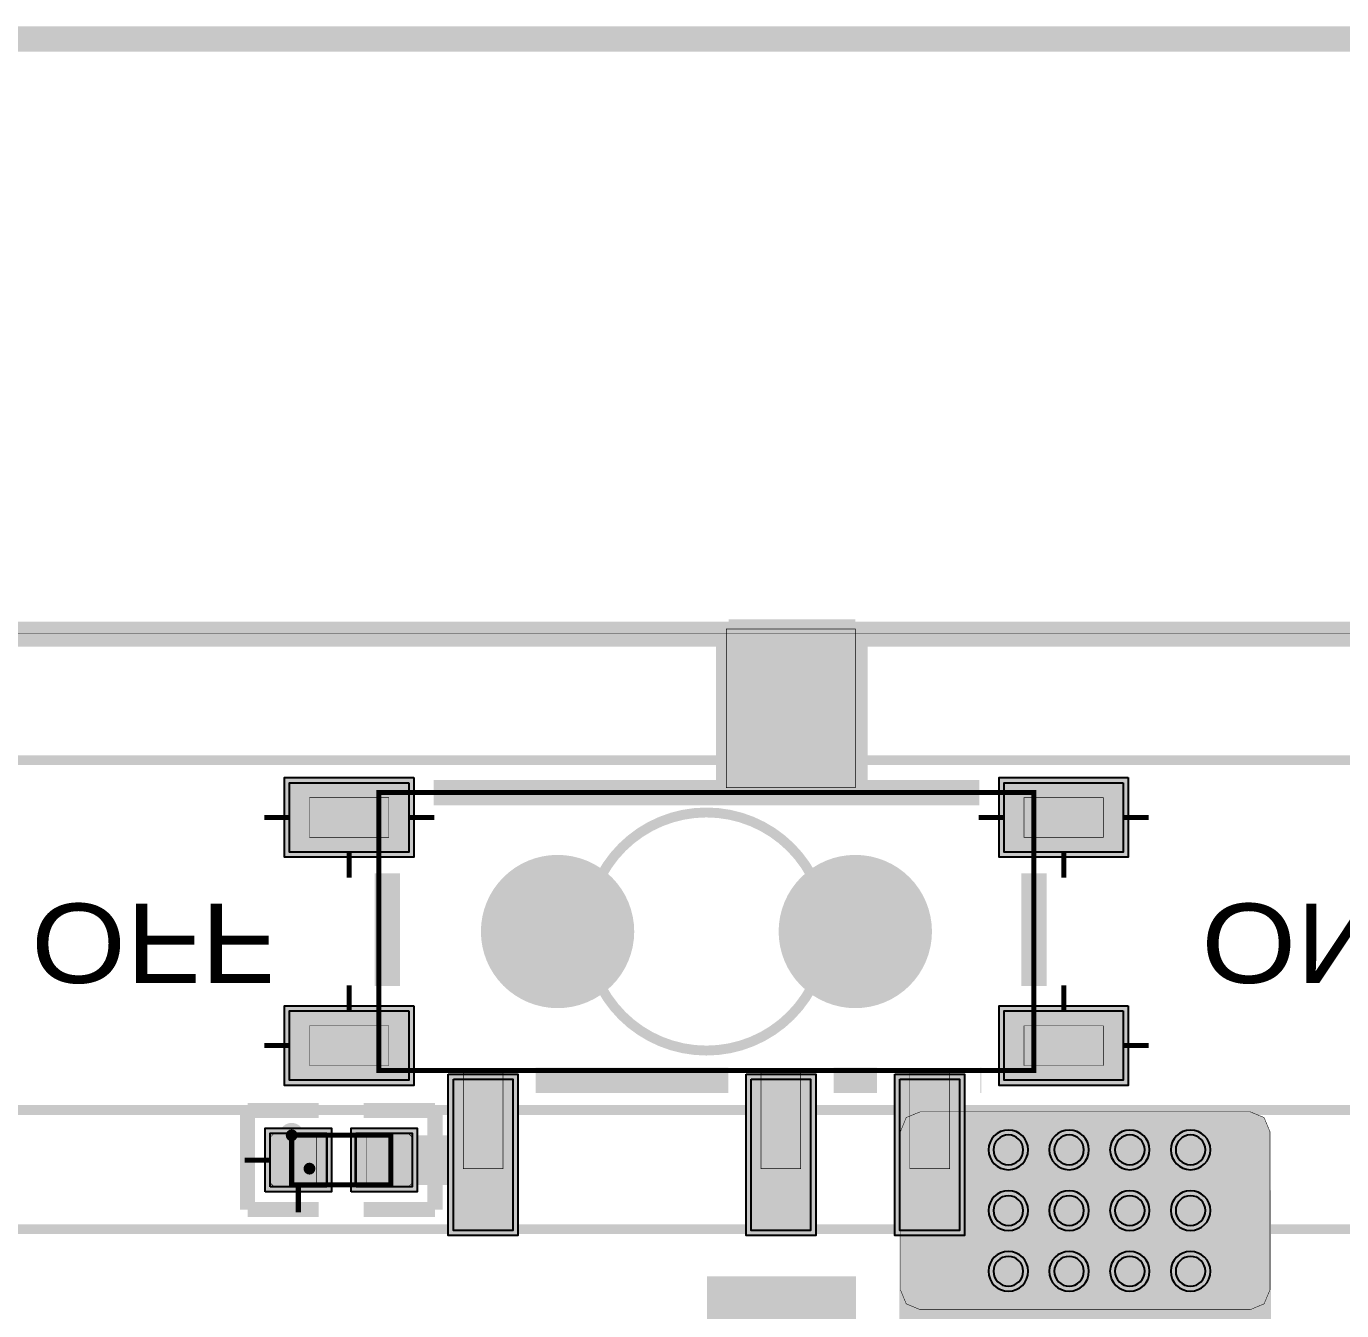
# Model space of a CAD drawing. Header units: millimetres. Extents: x -3 to 238, y -92 to 6.
# Drawn here: x 107.45 to 120.7, y -6.82 to 6.12 of the extents above; entities that cross this region are included whole.
import ezdxf
from ezdxf.enums import TextEntityAlignment as Align

# ---------------------------------------------------------------- set-up
doc = ezdxf.new("R2010")
doc.units = ezdxf.units.MM
doc.header["$MEASUREMENT"] = 0
for name, color, linetype, true_color in [('Board-Outline-Layer', 7, 'Continuous', 0xff00ff), ('Bottom-Layer', 7, 'Continuous', 0x0000ff), ('Bottom-Paste-Mask-Layer', 7, 'Continuous', 0x800000), ('Bottom-Silkscreen-Layer', 7, 'Continuous', 0x66cc33), ('Bottom-Solder-Mask-Layer', 7, 'Continuous', 0xaa00ff), ('Component-Marking-Layer', 7, 'Continuous', 0x66ffcc), ('Component-Shape-Layer', 7, 'Continuous', 0x00cccc), ('Document-Layer', 7, 'Continuous', 0xffffff), ('Hole-Layer', 7, 'Continuous', 0x222222), ('Multi-Layer', 7, 'Continuous', 0xc0c0c0), ('Pin-Soldering-Layer', 7, 'Continuous', 0xcc9999), ('Top-Layer', 7, 'Continuous', 0xff0000)]:
    doc.layers.add(name, color=color, linetype=linetype, true_color=true_color)
doc.styles.get("Standard").update_dxf_attribs({"font": 'arial.ttf'})

msp = doc.modelspace()

# ---------------------------------------------------------------- hatches: boundary and pattern name
at = {"layer": 'Bottom-Layer'}
for points in [[(111.3, -1.5), (111.3, -2.2), (110.1, -2.2), (110.1, -1.5)], [(118.5, -1.5), (118.5, -2.2), (117.3, -2.2), (117.3, -1.5)], [(111.3, -3.8), (111.3, -4.5), (110.1, -4.5), (110.1, -3.8)], [(118.5, -3.8), (118.5, -4.5), (117.3, -4.5), (117.3, -3.8)], [(111.75, -4.488), (112.35, -4.488), (112.35, -6.012), (111.75, -6.012)], [(114.75, -4.488), (115.35, -4.488), (115.35, -6.012), (114.75, -6.012)], [(116.25, -4.488), (116.85, -4.488), (116.85, -6.012), (116.25, -6.012)], [(119.778, -6.812), (116.455, -6.812), (116.313, -6.753), (116.255, -6.612), (116.255, -5.017), (116.313, -4.875), (116.455, -4.817), (119.778, -4.817), (119.919, -4.875), (119.978, -5.017), (119.978, -6.612), (119.919, -6.753)], [(109.905, -5.574), (109.905, -5.034), (110.471, -5.034), (110.471, -5.574)], [(110.771, -5.574), (110.771, -5.034), (111.336, -5.034), (111.336, -5.574)]]:
    msp.add_hatch(color=256, dxfattribs=at).paths.add_polyline_path(points)
at = {"layer": 'Bottom-Paste-Mask-Layer'}
for points in [[(111.3, -1.5), (111.3, -2.2), (110.1, -2.2), (110.1, -1.5)], [(118.5, -1.5), (118.5, -2.2), (117.3, -2.2), (117.3, -1.5)], [(111.3, -3.8), (111.3, -4.5), (110.1, -4.5), (110.1, -3.8)], [(118.5, -3.8), (118.5, -4.5), (117.3, -4.5), (117.3, -3.8)], [(111.75, -4.488), (112.35, -4.488), (112.35, -6.012), (111.75, -6.012)], [(114.75, -4.488), (115.35, -4.488), (115.35, -6.012), (114.75, -6.012)], [(116.25, -4.488), (116.85, -4.488), (116.85, -6.012), (116.25, -6.012)], [(110.486, -5.074), (110.486, -5.534), (110.446, -5.574), (109.945, -5.574), (109.905, -5.534), (109.905, -5.074), (109.945, -5.034), (110.446, -5.034)], [(110.486, -5.074), (110.486, -5.534), (110.446, -5.574), (109.945, -5.574), (109.905, -5.534), (109.905, -5.074), (109.945, -5.034), (110.446, -5.034)], [(110.756, -5.074), (110.756, -5.534), (110.796, -5.574), (111.296, -5.574), (111.336, -5.534), (111.336, -5.074), (111.296, -5.034), (110.796, -5.034)], [(110.756, -5.074), (110.756, -5.534), (110.796, -5.574), (111.296, -5.574), (111.336, -5.534), (111.336, -5.074), (111.296, -5.034), (110.796, -5.034)]]:
    msp.add_hatch(color=256, dxfattribs=at).paths.add_polyline_path(points)
at = {"layer": 'Bottom-Solder-Mask-Layer'}
for points in [[(111.351, -1.449), (111.351, -2.251), (110.049, -2.251), (110.049, -1.449)], [(118.551, -1.449), (118.551, -2.251), (117.249, -2.251), (117.249, -1.449)], [(111.351, -3.749), (111.351, -4.551), (110.049, -4.551), (110.049, -3.749)], [(118.551, -3.749), (118.551, -4.551), (117.249, -4.551), (117.249, -3.749)], [(111.699, -4.437), (112.401, -4.437), (112.401, -6.063), (111.699, -6.063)], [(114.699, -4.437), (115.401, -4.437), (115.401, -6.063), (114.699, -6.063)], [(116.199, -4.437), (116.901, -4.437), (116.901, -6.063), (116.199, -6.063)], [(109.854, -5.625), (109.854, -4.983), (110.521, -4.983), (110.521, -5.625)], [(110.72, -5.625), (110.72, -4.983), (111.387, -4.983), (111.387, -5.625)]]:
    msp.add_hatch(color=256, dxfattribs=at).paths.add_polyline_path(points)
at = {"layer": 'Component-Marking-Layer'}
for points in [[(110.061, -5.054, 1), (110.181, -5.054, 1)], [(110.061, -5.054, 1), (110.181, -5.054, 1)], [(110.24, -5.39, 1), (110.36, -5.39, 1)], [(110.24, -5.39, 1), (110.36, -5.39, 1)]]:
    msp.add_hatch(color=256, dxfattribs=at).paths.add_polyline_path(points)
at = {"layer": 'Document-Layer'}
msp.add_hatch(color=256, dxfattribs=at).paths.add_polyline_path([(114.5, -1.55), (115.8, -1.55), (115.8, 0.05), (114.5, 0.05)])
msp.add_hatch(color=256, dxfattribs=at).paths.add_polyline_path([(114.5, -1.55), (115.8, -1.55), (115.8, 0.05), (114.5, 0.05)])
at = {"layer": 'Multi-Layer'}
for points in [[(112.35, -3, 1), (113.25, -3, 1)], [(112.35, -3, 1), (113.25, -3, 1)], [(115.35, -3, 1), (116.25, -3, 1)], [(115.35, -3, 1), (116.25, -3, 1)]]:
    msp.add_hatch(color=256, dxfattribs=at).paths.add_polyline_path(points)
at = {"layer": 'Pin-Soldering-Layer'}
for points in [[(111.1, -1.65), (110.3, -1.65), (110.3, -2.05), (111.1, -2.05)], [(111.1, -1.65), (110.3, -1.65), (110.3, -2.05), (111.1, -2.05)], [(118.3, -1.65), (117.5, -1.65), (117.5, -2.05), (118.3, -2.05)], [(118.3, -1.65), (117.5, -1.65), (117.5, -2.05), (118.3, -2.05)], [(111.1, -3.95), (110.3, -3.95), (110.3, -4.35), (111.1, -4.35)], [(111.1, -3.95), (110.3, -3.95), (110.3, -4.35), (111.1, -4.35)], [(118.3, -3.95), (117.5, -3.95), (117.5, -4.35), (118.3, -4.35)], [(118.3, -3.95), (117.5, -3.95), (117.5, -4.35), (118.3, -4.35)], [(112.25, -5.39), (112.25, -4.39), (111.85, -4.39), (111.85, -5.39)], [(112.25, -5.39), (112.25, -4.39), (111.85, -4.39), (111.85, -5.39)], [(115.25, -5.39), (115.25, -4.39), (114.85, -4.39), (114.85, -5.39)], [(115.25, -5.39), (115.25, -4.39), (114.85, -4.39), (114.85, -5.39)], [(116.75, -5.39), (116.75, -4.39), (116.35, -4.39), (116.35, -5.39)], [(116.75, -5.39), (116.75, -4.39), (116.35, -4.39), (116.35, -5.39)], [(110.372, -5.554), (110.372, -5.054), (110.122, -5.054), (110.122, -5.554)], [(110.372, -5.554), (110.372, -5.054), (110.122, -5.054), (110.122, -5.554)], [(110.872, -5.054), (110.872, -5.554), (111.122, -5.554), (111.122, -5.054)], [(110.872, -5.054), (110.872, -5.554), (111.122, -5.554), (111.122, -5.054)]]:
    msp.add_hatch(color=256, dxfattribs=at).paths.add_polyline_path(points)
at = {"layer": 'Top-Layer'}
msp.add_hatch(color=256, dxfattribs=at).paths.add_polyline_path([(119.778, -6.812), (116.455, -6.812), (116.313, -6.753), (116.255, -6.612), (116.255, -5.017), (116.313, -4.875), (116.455, -4.817), (119.778, -4.817), (119.919, -4.875), (119.978, -5.017), (119.978, -6.612), (119.919, -6.753)])

# ---------------------------------------------------------------- linework, layer by layer
at = {"layer": 'Board-Outline-Layer'}
for points, const_width in [([(1.003, 5.997), (114.3, 5.997)], 0.254), ([(227.598, 5.997), (114.3, 5.997)], 0.254), ([(0.003, -0.003), (228.598, -0.003)], 0.254), ([(126.912, -1.273), (101.689, -1.273)], 0.1)]:
    msp.add_lwpolyline(points, dxfattribs=dict(at, const_width=const_width))
at = {"layer": 'Bottom-Layer', "const_width": 0.00508}
for points in [[(0, -86.191), (0, 0), (228.585, 0), (228.585, -86.191)], [(119.778, -6.812), (116.455, -6.812), (116.313, -6.753), (116.255, -6.612), (116.255, -5.017), (116.313, -4.875), (116.455, -4.817), (119.778, -4.817), (119.919, -4.875), (119.978, -5.017), (119.978, -6.612), (119.919, -6.753)]]:
    msp.add_lwpolyline(points, close=True, dxfattribs=at)
at = {"layer": 'Bottom-Layer'}
for points in [[(111.3, -1.5), (111.3, -2.2), (110.1, -2.2), (110.1, -1.5)], [(118.5, -1.5), (118.5, -2.2), (117.3, -2.2), (117.3, -1.5)], [(111.3, -3.8), (111.3, -4.5), (110.1, -4.5), (110.1, -3.8)], [(118.5, -3.8), (118.5, -4.5), (117.3, -4.5), (117.3, -3.8)], [(111.75, -4.488), (112.35, -4.488), (112.35, -6.012), (111.75, -6.012)], [(114.75, -4.488), (115.35, -4.488), (115.35, -6.012), (114.75, -6.012)], [(116.25, -4.488), (116.85, -4.488), (116.85, -6.012), (116.25, -6.012)], [(109.905, -5.574), (109.905, -5.034), (110.471, -5.034), (110.471, -5.574)], [(110.771, -5.574), (110.771, -5.034), (111.336, -5.034), (111.336, -5.574)]]:
    msp.add_lwpolyline(points, close=True, dxfattribs=at)
for points, const_width in [([(110.103, -1.85), (109.844, -1.85)], 0.0508), ([(111.298, -1.85), (111.557, -1.85)], 0.0508), ([(117.303, -1.85), (117.044, -1.85)], 0.0508), ([(118.498, -1.85), (118.757, -1.85)], 0.0508), ([(110.7, -2.198), (110.7, -2.457)], 0.0508), ([(117.9, -2.198), (117.9, -2.457)], 0.0508), ([(110.7, -3.803), (110.7, -3.544)], 0.0508), ([(117.9, -3.803), (117.9, -3.544)], 0.0508), ([(110.103, -4.15), (109.844, -4.15)], 0.0508), ([(118.498, -4.15), (118.757, -4.15)], 0.0508), ([(111.996, -5.304), (112.05, -5.25)], 0.5), ([(111.053, -5.304), (111.996, -5.304)], 0.5), ([(109.908, -5.304), (109.648, -5.304)], 0.0508), ([(110.188, -5.572), (110.188, -5.831)], 0.0508), ([(115.056, -6.477), (115.056, -10.965)], 1.5)]:
    msp.add_lwpolyline(points, dxfattribs=dict(at, const_width=const_width))
at = {"layer": 'Bottom-Paste-Mask-Layer'}
for points in [[(111.3, -1.5), (111.3, -2.2), (110.1, -2.2), (110.1, -1.5)], [(118.5, -1.5), (118.5, -2.2), (117.3, -2.2), (117.3, -1.5)], [(111.3, -3.8), (111.3, -4.5), (110.1, -4.5), (110.1, -3.8)], [(118.5, -3.8), (118.5, -4.5), (117.3, -4.5), (117.3, -3.8)], [(111.75, -4.488), (112.35, -4.488), (112.35, -6.012), (111.75, -6.012)], [(114.75, -4.488), (115.35, -4.488), (115.35, -6.012), (114.75, -6.012)], [(116.25, -4.488), (116.85, -4.488), (116.85, -6.012), (116.25, -6.012)]]:
    msp.add_lwpolyline(points, close=True, dxfattribs=at)
at = {"layer": 'Bottom-Paste-Mask-Layer', "const_width": 0.00508}
for points in [[(110.486, -5.074), (110.486, -5.534), (110.446, -5.574), (109.945, -5.574), (109.905, -5.534), (109.905, -5.074), (109.945, -5.034), (110.446, -5.034)], [(110.486, -5.074), (110.486, -5.534), (110.446, -5.574), (109.945, -5.574), (109.905, -5.534), (109.905, -5.074), (109.945, -5.034), (110.446, -5.034)], [(110.756, -5.074), (110.756, -5.534), (110.796, -5.574), (111.296, -5.574), (111.336, -5.534), (111.336, -5.074), (111.296, -5.034), (110.796, -5.034)], [(110.756, -5.074), (110.756, -5.534), (110.796, -5.574), (111.296, -5.574), (111.336, -5.534), (111.336, -5.074), (111.296, -5.034), (110.796, -5.034)]]:
    msp.add_lwpolyline(points, close=True, dxfattribs=at)
at = {"layer": 'Bottom-Silkscreen-Layer'}
for points, const_width in [([(114.523, 0.019), (115.799, 0.019)], 0.254), ([(114.523, -1.581), (114.523, 0.019)], 0.254), ([(114.523, 0.019), (115.799, 0.019)], 0.254), ([(114.523, -1.581), (114.523, 0.019)], 0.254), ([(115.799, 0.019), (115.799, -1.581)], 0.254), ([(115.799, 0.019), (115.799, -1.581)], 0.254), ([(111.55, -1.6), (117.05, -1.6)], 0.254), ([(111.55, -1.6), (117.05, -1.6)], 0.254), ([(111.084, -2.412), (111.084, -3.55)], 0.254), ([(111.084, -2.412), (111.084, -3.55)], 0.254), ([(117.601, -3.55), (117.601, -2.412)], 0.254), ([(117.601, -3.55), (117.601, -2.412)], 0.254), ([(114.519, -4.5), (112.581, -4.5)], 0.254), ([(114.519, -4.5), (112.581, -4.5)], 0.254), ([(116.019, -4.5), (115.581, -4.5)], 0.254), ([(116.019, -4.5), (115.581, -4.5)], 0.254), ([(117.069, -4.5), (117.059, -4.5)], 0.254), ([(117.069, -4.5), (117.059, -4.5)], 0.254), ([(110.394, -4.805), (109.676, -4.805)], 0.152), ([(109.676, -4.805), (109.676, -5.803)], 0.152), ([(110.394, -4.805), (109.676, -4.805)], 0.152), ([(109.676, -4.805), (109.676, -5.803)], 0.152), ([(110.847, -4.805), (111.565, -4.805)], 0.152), ([(110.847, -4.805), (111.565, -4.805)], 0.152), ([(111.565, -4.805), (111.565, -5.803)], 0.152), ([(111.565, -4.805), (111.565, -5.803)], 0.152), ([(109.676, -5.803), (110.394, -5.803)], 0.152), ([(109.676, -5.803), (110.394, -5.803)], 0.152), ([(111.565, -5.803), (110.847, -5.803)], 0.152), ([(111.565, -5.803), (110.847, -5.803)], 0.152)]:
    msp.add_lwpolyline(points, dxfattribs=dict(at, const_width=const_width))
at = {"layer": 'Bottom-Solder-Mask-Layer'}
for points in [[(111.351, -1.449), (111.351, -2.251), (110.049, -2.251), (110.049, -1.449)], [(118.551, -1.449), (118.551, -2.251), (117.249, -2.251), (117.249, -1.449)], [(111.351, -3.749), (111.351, -4.551), (110.049, -4.551), (110.049, -3.749)], [(118.551, -3.749), (118.551, -4.551), (117.249, -4.551), (117.249, -3.749)], [(111.699, -4.437), (112.401, -4.437), (112.401, -6.063), (111.699, -6.063)], [(114.699, -4.437), (115.401, -4.437), (115.401, -6.063), (114.699, -6.063)], [(116.199, -4.437), (116.901, -4.437), (116.901, -6.063), (116.199, -6.063)], [(109.854, -5.625), (109.854, -4.983), (110.521, -4.983), (110.521, -5.625)], [(110.72, -5.625), (110.72, -4.983), (111.387, -4.983), (111.387, -5.625)]]:
    msp.add_lwpolyline(points, close=True, dxfattribs=at)
at = {"layer": 'Component-Marking-Layer', "const_width": 0.129}
for points in [[(110.061, -5.054, 1), (110.181, -5.054, 1)], [(110.061, -5.054, 1), (110.181, -5.054, 1)], [(110.24, -5.39, 1), (110.36, -5.39, 1)], [(110.24, -5.39, 1), (110.36, -5.39, 1)]]:
    msp.add_lwpolyline(points, format="xyb", close=True, dxfattribs=at)
at = {"layer": 'Component-Shape-Layer', "const_width": 0.0508}
for points in [[(111, -4.4), (117.6, -4.4), (117.6, -1.6), (111, -1.6)], [(111, -4.4), (117.6, -4.4), (117.6, -1.6), (111, -1.6)], [(110.121, -5.054), (110.121, -5.554), (111.121, -5.554), (111.121, -5.054)], [(110.121, -5.054), (110.121, -5.554), (111.121, -5.554), (111.121, -5.054)]]:
    msp.add_lwpolyline(points, close=True, dxfattribs=at)
at = {"layer": 'Document-Layer'}
for points, const_width in [([(0, -83.2), (0, -3, -0.414), (3, 0), (13.099, 0, -0.414), (16.099, -3), (16.099, -9, 0.414), (19.099, -12), (57.099, -12, 0.414), (60.099, -9), (60.099, -3, -0.414), (63.099, 0), (225.6, 0, -0.414), (228.6, -3), (228.6, -83.2, -0.414), (225.6, -86.2), (3, -86.2, -0.414)], 0.1), ([(112.625, -3, 1), (112.975, -3, 1)], 0.35), ([(112.625, -3, 1), (112.975, -3, 1)], 0.35), ([(115.625, -3, 1), (115.975, -3, 1)], 0.35), ([(115.625, -3, 1), (115.975, -3, 1)], 0.35), ([(223.8, -4.8), (223.8, -81.4), (4.8, -81.4), (4.8, -4.8), (11.299, -4.8), (11.299, -9, 0.414), (19.099, -16.8), (25.099, -16.8, 0.801), (27.783, -4.8), (48.416, -4.8, 0.801), (51.099, -16.8), (57.099, -16.8, 0.414), (64.899, -9), (64.899, -4.8), (181.03, -4.8), (181.03, -11.4), (199.97, -11.4), (199.97, -4.8)], 0.1)]:
    msp.add_lwpolyline(points, format="xyb", close=True, dxfattribs=dict(at, const_width=const_width))
at = {"layer": 'Document-Layer', "const_width": 0.1}
for points in [[(63.099, 0), (185.83, 0), (185.83, -6.6), (195.17, -6.6), (195.17, 0), (225.6, 0, -0.414), (228.6, -3), (228.6, -83.2, -0.414), (225.6, -86.2), (3, -86.2, -0.414)], [(3, -86.2), (101.8, -86.2, 0.414), (104.8, -83.2), (104.8, -70.174, -0.414), (107.8, -67.174), (120.8, -67.174, -0.414), (123.8, -70.174), (123.8, -83.2, 0.414), (126.8, -86.2), (225.6, -86.2, 0.414), (228.6, -83.2), (228.6, -3, 0.414), (225.6, 0), (218.55, 0, 0.414), (215.55, -3), (215.55, -4.5, -0.414), (212.55, -7.5), (206.55, -7.5, -0.414), (203.55, -4.5), (203.55, -3, 0.414), (200.55, 0), (58.599, 0, 0.414)], [(69.099, -6), (209.5, -6, -0.414), (212.5, -9), (212.5, -21, 0.414), (215.5, -24), (225.6, -24, 0.414), (228.6, -21), (228.6, -3, 0.414), (225.6, 0), (63.099, 0, 0.414)], [(113.1, -3, 1), (115.5, -3), (115.5, -3, 1), (113.1, -3)], [(113.1, -3, 1), (115.5, -3), (115.5, -3, 1), (113.1, -3)]]:
    msp.add_lwpolyline(points, format="xyb", dxfattribs=at)
at = {"layer": 'Document-Layer', "const_width": 0.00508}
msp.add_lwpolyline([(114.5, -1.55), (115.8, -1.55), (115.8, 0.05), (114.5, 0.05)], close=True, dxfattribs=at)
msp.add_lwpolyline([(114.5, -1.55), (115.8, -1.55), (115.8, 0.05), (114.5, 0.05)], close=True, dxfattribs=at)
at = {"layer": 'Hole-Layer'}
for points in [[(117.192, -5.201, 1), (117.492, -5.201, 1)], [(117.804, -5.201, 1), (118.104, -5.201, 1)], [(118.416, -5.201, 1), (118.716, -5.201, 1)], [(119.028, -5.201, 1), (119.328, -5.201, 1)], [(117.192, -5.813, 1), (117.492, -5.813, 1)], [(117.804, -5.813, 1), (118.104, -5.813, 1)], [(118.416, -5.813, 1), (118.716, -5.813, 1)], [(119.028, -5.813, 1), (119.328, -5.813, 1)], [(117.192, -6.425, 1), (117.492, -6.425, 1)], [(117.804, -6.425, 1), (118.104, -6.425, 1)], [(118.416, -6.425, 1), (118.716, -6.425, 1)], [(119.028, -6.425, 1), (119.328, -6.425, 1)]]:
    msp.add_lwpolyline(points, format="xyb", close=True, dxfattribs=at)
at = {"layer": 'Multi-Layer', "const_width": 0.645}
for points in [[(112.35, -3, 1), (113.25, -3, 1)], [(112.35, -3, 1), (113.25, -3, 1)], [(115.35, -3, 1), (116.25, -3, 1)], [(115.35, -3, 1), (116.25, -3, 1)]]:
    msp.add_lwpolyline(points, format="xyb", close=True, dxfattribs=at)
at = {"layer": 'Multi-Layer'}
for points in [[(117.142, -5.201, 1), (117.542, -5.201), (117.542, -5.201, 1), (117.142, -5.201)], [(117.754, -5.201, 1), (118.154, -5.201), (118.154, -5.201, 1), (117.754, -5.201)], [(118.366, -5.201, 1), (118.766, -5.201), (118.766, -5.201, 1), (118.366, -5.201)], [(118.978, -5.201, 1), (119.378, -5.201), (119.378, -5.201, 1), (118.978, -5.201)], [(117.142, -5.813, 1), (117.542, -5.813), (117.542, -5.813, 1), (117.142, -5.813)], [(117.754, -5.813, 1), (118.154, -5.813), (118.154, -5.813, 1), (117.754, -5.813)], [(118.366, -5.813, 1), (118.766, -5.813), (118.766, -5.813, 1), (118.366, -5.813)], [(118.978, -5.813, 1), (119.378, -5.813), (119.378, -5.813, 1), (118.978, -5.813)], [(117.142, -6.425, 1), (117.542, -6.425), (117.542, -6.425, 1), (117.142, -6.425)], [(117.754, -6.425, 1), (118.154, -6.425), (118.154, -6.425, 1), (117.754, -6.425)], [(118.366, -6.425, 1), (118.766, -6.425), (118.766, -6.425, 1), (118.366, -6.425)], [(118.978, -6.425, 1), (119.378, -6.425), (119.378, -6.425, 1), (118.978, -6.425)]]:
    msp.add_lwpolyline(points, format="xyb", dxfattribs=at)
at = {"layer": 'Pin-Soldering-Layer', "const_width": 0.00508}
for points in [[(111.1, -1.65), (110.3, -1.65), (110.3, -2.05), (111.1, -2.05)], [(111.1, -1.65), (110.3, -1.65), (110.3, -2.05), (111.1, -2.05)], [(118.3, -1.65), (117.5, -1.65), (117.5, -2.05), (118.3, -2.05)], [(118.3, -1.65), (117.5, -1.65), (117.5, -2.05), (118.3, -2.05)], [(111.1, -3.95), (110.3, -3.95), (110.3, -4.35), (111.1, -4.35)], [(111.1, -3.95), (110.3, -3.95), (110.3, -4.35), (111.1, -4.35)], [(118.3, -3.95), (117.5, -3.95), (117.5, -4.35), (118.3, -4.35)], [(118.3, -3.95), (117.5, -3.95), (117.5, -4.35), (118.3, -4.35)], [(112.25, -5.39), (112.25, -4.39), (111.85, -4.39), (111.85, -5.39)], [(112.25, -5.39), (112.25, -4.39), (111.85, -4.39), (111.85, -5.39)], [(115.25, -5.39), (115.25, -4.39), (114.85, -4.39), (114.85, -5.39)], [(115.25, -5.39), (115.25, -4.39), (114.85, -4.39), (114.85, -5.39)], [(116.75, -5.39), (116.75, -4.39), (116.35, -4.39), (116.35, -5.39)], [(116.75, -5.39), (116.75, -4.39), (116.35, -4.39), (116.35, -5.39)], [(110.372, -5.554), (110.372, -5.054), (110.122, -5.054), (110.122, -5.554)], [(110.372, -5.554), (110.372, -5.054), (110.122, -5.054), (110.122, -5.554)], [(110.872, -5.054), (110.872, -5.554), (111.122, -5.554), (111.122, -5.054)], [(110.872, -5.054), (110.872, -5.554), (111.122, -5.554), (111.122, -5.054)]]:
    msp.add_lwpolyline(points, close=True, dxfattribs=at)
at = {"layer": 'Top-Layer', "const_width": 0.00508}
for points in [[(0, -86.191), (0, 0), (228.585, 0), (228.585, -86.191)], [(119.778, -6.812), (116.455, -6.812), (116.313, -6.753), (116.255, -6.612), (116.255, -5.017), (116.313, -4.875), (116.455, -4.817), (119.778, -4.817), (119.919, -4.875), (119.978, -5.017), (119.978, -6.612), (119.919, -6.753)]]:
    msp.add_lwpolyline(points, close=True, dxfattribs=at)
at = {"layer": 'Top-Layer', "const_width": 1.5}
for points in [[(116.994, -5.559), (116.994, -9.384)], [(119.238, -7.14), (119.238, -5.61)], [(118.096, -5.954), (117.954, -5.813)], [(118.096, -8.283), (118.096, -5.954)], [(118.096, -8.283), (119.238, -7.14)]]:
    msp.add_lwpolyline(points, dxfattribs=at)

# ---------------------------------------------------------------- texts
at = {"layer": 'Bottom-Silkscreen-Layer', "text_generation_flag": 2, "width": 1.1}
for s, p in [('OFF', (107.495, -2.478)), ('ON', (119.286, -2.478))]:
    msp.add_text(s, height=0.8001, rotation=-180, dxfattribs=at).set_placement(p, align=Align.BOTTOM_LEFT)

doc.saveas('drawing.dxf')
